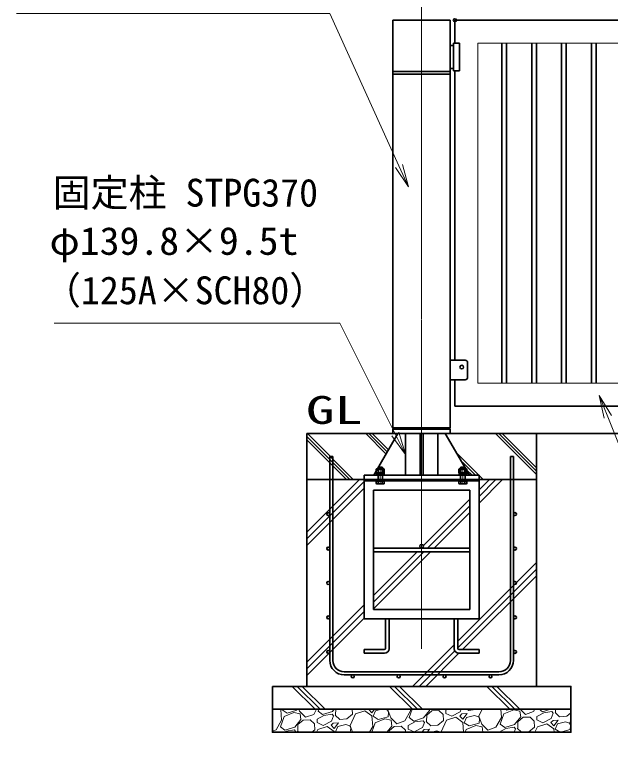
# Model space of a CAD drawing. Units: millimetres, scale not verified. Extents: x -11880 to 11880, y -8400 to 8400.
# Drawn here: x -4187 to -1593, y -2208 to 994 of the extents above; entities that cross this region are included whole.
import ezdxf
from ezdxf.enums import TextEntityAlignment as Align

# ---------------------------------------------------------------- set-up
doc = ezdxf.new("R2010")
doc.units = ezdxf.units.MM
doc.header["$LTSCALE"] = 30
doc.header["$PDMODE"] = 32
doc.header["$PDSIZE"] = 15
doc.linetypes.add('USER2', pattern=[18, 12, -1.5, 3, -1.5])
for name, color, linetype, lineweight in [('0-1_外形線', 7, 'Continuous', 35), ('0-2_0', 7, 'Continuous', 18), ('0-3_寸法線', 4, 'Continuous', 18), ('0-5_細線', 2, 'Continuous', 35), ('0-7_軸線', 200, 'USER2', 15), ('1-5_ねじ', 253, 'Continuous', 18), ('1-6_ハッチング', 253, 'Continuous', 13)]:
    doc.layers.add(name, color=color, linetype=linetype, lineweight=lineweight)
doc.layers.add('0-4_Defpoints', color=7, linetype='Continuous')
doc.layers.add('0-D_文字2', color=254, linetype='Continuous')
doc.styles.add('ＭＳ ゴシック', font='')
doc.styles.get('ＭＳ ゴシック').set_extended_font_data('MS Gothic')

# ---------------------------------------------------------------- blocks, each defined once
blk = doc.blocks.new('S29')
at = {"layer": '0-3_寸法線'}
for points in [[(8152741.9, 86191580.7), (8124263.5, 86191580.7), (8101539.4, 86248294.4), (8100423.6, 86251079.2)], [(8102003.6, 86248480.4), (8100423.6, 86251079.2), (8101075.3, 86248108.5)]]:
    blk.add_lwpolyline(points, dxfattribs=at)
at = {"layer": '0-3_寸法線', "color": 254, "style": 'ＭＳ ゴシック'}
for s, width, p in [('SUS304 HL', 1.15, (8128031.5, 86199281.3)), ('100x50x2t', 1.2, (8127599.5, 86192981.3))]:
    blk.add_text(s, height=3637, dxfattribs=dict(at, width=width)).set_placement(p, align=Align.BOTTOM_LEFT)
blk = doc.blocks.new('PROFSP002JR0R6')
at = {"layer": '0-1_外形線'}
blk.add_lwpolyline([(0, -510), (90, -510), (90, 510), (0, 510)], close=True, dxfattribs=at)
blk = doc.blocks.new('PROFSP002K2ZD6')
at = {"layer": '0-1_外形線'}
for p, q in [((0, 348), (0, 0)), ((0, 24), (186.1, 48)), ((0, -348), (0, 0)), ((0, -24), (186.1, 0)), ((21.1, 495), (21.1, 26.7)), ((165, 495), (165, 45.3)), ((186.1, 348), (186.1, 0)), ((186.1, -348), (186.1, 0)), ((21.1, -495), (21.1, -21.3)), ((165, -495), (165, -2.7))]:
    blk.add_line(p, q, dxfattribs=at)
for points in [[(93.1, 495), (21.1, 495), (6.1, 480), (0, 348)], [(186.1, 348), (180, 480), (165, 495), (93.1, 495)], [(93.1, -495), (21.1, -495), (6.1, -480), (0, -348)], [(186.1, -348), (180, -480), (165, -495), (93.1, -495)]]:
    blk.add_lwpolyline(points, dxfattribs=at)
blk = doc.blocks.new('PROFSP002KL356')
at = {"layer": '0-1_外形線'}
for p, q in [((-24, 259.8), (-334.8, 259.8)), ((117.8, 300), (117.8, 0)), ((117.8, -300), (117.8, 0)), ((1762.5, 300), (1762.5, 0)), ((1762.5, -300), (1762.5, 0)), ((-24, -259.8), (-334.8, -259.8))]:
    blk.add_line(p, q, dxfattribs=at)
for points in [[(-375, 0), (-375, 450), (-334.8, 519.6), (-24, 519.6), (-24, 0)], [(-375, 0), (-375, -450), (-334.8, -519.6), (-24, -519.6), (-24, 0)], [(-24, 427.5), (0, 427.5), (0, 0)], [(-24, -427.5), (0, -427.5), (0, 0)], [(24, 300), (1762.5, 300), (1800, 262.5), (1800, 0)], [(24, -300), (1762.5, -300), (1800, -262.5), (1800, 0)]]:
    blk.add_lwpolyline(points, dxfattribs=at)
for centre, radius, start, end in [((-145, 389.7), 230, 145.61587, 214.38413), ((484.8, 0), 859.8, 162.41211, 197.58789), ((24, 324), 24, 180, 270), ((-145, -389.7), 230, 145.61587, 214.38413), ((24, -324), 24, 90, 180)]:
    blk.add_arc(centre, radius, start, end, dxfattribs=at)
at = {"layer": '0-7_軸線'}
blk.add_line((-462, 0), (1887, 0), dxfattribs=at)
at = {"layer": '1-5_ねじ'}
for p, q in [((117.8, 262.5), (24, 300)), ((117.8, 262.5), (1800, 262.5)), ((117.8, -262.5), (24, -300)), ((117.8, -262.5), (1800, -262.5))]:
    blk.add_line(p, q, dxfattribs=at)
blk = doc.blocks.new('PROFSP002KZWE6')
at = {"layer": '0-1_外形線'}
for p, q in [((24, 415.5), (24, 0)), ((499.8, 259.8), (24, 259.8)), ((24, -415.5), (24, 0)), ((499.8, -259.8), (24, -259.8))]:
    blk.add_line(p, q, dxfattribs=at)
for points in [[(270, 519.6), (24, 519.6), (24, 415.5), (0, 415.5), (0, 0)], [(270, -519.6), (24, -519.6), (24, -415.5), (0, -415.5), (0, 0)], [(540, 0), (540, 450), (499.8, 519.6), (270, 519.6)], [(540, 0), (540, -450), (499.8, -519.6), (270, -519.6)]]:
    blk.add_lwpolyline(points, dxfattribs=at)
for centre, radius, start, end in [((310, 389.7), 230, 325.61587, 34.38413), ((-319.8, 0), 859.8, 342.41211, 17.58789), ((310, -389.7), 230, 325.61587, 34.38413)]:
    blk.add_arc(centre, radius, start, end, dxfattribs=at)
blk = doc.blocks.new('fdssgdgghg')
at = {"layer": '0-1_外形線'}
for p, q in [((-3094.5, 0), (-6237, -5430)), ((-3244.5, 0), (3244.5, 0)), ((-2097, 0), (-2097, -5430)), ((-180, -5430), (-180, 0)), ((180, 0), (180, -5430)), ((2097, 0), (2097, -5430)), ((3094.5, 0), (6237, -5430)), ((-7500, -5430), (-7500, -6000)), ((-7500, -5430), (7500, -5430)), ((7500, -6000), (7500, -5430)), ((7500, -6000), (-7500, -6000)), ((-7500, -6000), (-7500, -6180)), ((7500, -6180), (-7500, -6180)), ((7500, -6000), (7500, -6180)), ((7500, -24180), (7500, -6180)), ((-6300, -7380), (-6300, -22980)), ((6300, -7380), (-6300, -7380)), ((6300, -22980), (6300, -7380)), ((6300, -14940), (-6300, -14940)), ((6300, -15420), (-6300, -15420)), ((-6300, -22980), (6300, -22980)), ((-4740, -24180), (-4740, -26550)), ((-4260, -26580), (-4260, -24180)), ((4260, -26580), (4260, -24180)), ((4740, -24180), (4740, -26550)), ((-4740, -26550), (-4740, -28050)), ((-4260, -26580), (-4260, -28080)), ((4260, -26580), (4260, -28080)), ((4740, -26550), (4740, -28050)), ((-4890, -28200), (-7500, -28200)), ((-7500, -28200), (-7500, -28680)), ((-7500, -28680), (-4860, -28680)), ((7500, -28680), (4860, -28680))]:
    blk.add_line(p, q, dxfattribs=at)
for points in [[(-15000, 0), (15000, 0), (15000, -6000), (-15000, -6000)], [(15000, -6000), (-15000, -6000), (-15000, -33000), (15000, -33000)], [(-19500, -33000), (19500, -33000), (19500, -36000), (-19500, -36000)], [(-19500, -36000), (19500, -36000), (19500, -39000), (-19500, -39000)]]:
    blk.add_lwpolyline(points, close=True, dxfattribs=at)
for points in [[(-7500, -6180), (-7500, -24180), (7500, -24180)], [(4890, -28200), (7500, -28200), (7500, -28680)]]:
    blk.add_lwpolyline(points, dxfattribs=at)
blk.add_circle((0, -14700), 240, dxfattribs=at)
for centre, radius, start, end in [((-4890, -28050), 150, 270, 0), ((-4860, -28080), 600, 270, 0), ((4860, -28080), 600, 180, 270), ((4890, -28050), 150, 180, 270)]:
    blk.add_arc(centre, radius, start, end, dxfattribs=at)
at = {"layer": '0-5_細線'}
for p, q in [((-12000, -29610), (-12000, -3000)), ((-12000, -3000), (-11610, -3000)), ((-11610, -3000), (-11610, -29610)), ((11610, -29610), (11610, -3000)), ((11610, -3000), (12000, -3000)), ((12000, -3000), (12000, -29610)), ((-10110, -31110), (10110, -31110)), ((10110, -31500), (-10110, -31500))]:
    blk.add_line(p, q, dxfattribs=at)
for centre in [(-12195, -10500), (12195, -10500), (-12195, -15000), (12195, -15000), (-12195, -19500), (12195, -19500), (-12195, -24000), (12195, -24000), (-12195, -28500), (12195, -28500), (-9000, -31695), (-3000, -31695), (3000, -31695), (9000, -31695)]:
    blk.add_circle(centre, 195, dxfattribs=at)
for centre, radius, start, end in [((-10110, -29610), 1890, 180, 270), ((-10110, -29610), 1500, 180, 270), ((10110, -29610), 1890, 270, 0), ((10110, -29610), 1500, 270, 0)]:
    blk.add_arc(centre, radius, start, end, dxfattribs=at)
at = {"layer": '1-6_ハッチング'}
for p, q in [((-8928.3, -6000), (-14928.3, 0)), ((-4640.9, -2672.1), (-7313.1, 0)), ((-4481.5, -2396.6), (-6878.1, 0)), ((-4322, -2121.1), (-6443.1, 0)), ((15000, -5342.5), (9657.5, 0)), ((15000, -4907.5), (10092.5, 0)), ((15000, -4472.5), (10527.5, 0)), ((-9363.3, -6000), (-15000, -363.3)), ((-9798.3, -6000), (-15000, -798.3)), ((5786.1, -4613.9), (5735.3, -4563.1)), ((6602.2, -5430), (5919.6, -4747.4)), ((8042.2, -6000), (7500, -5457.8)), ((-15000, -12878.2), (-8121.8, -6000)), ((-15000, -13748.2), (-7500, -6248.2)), ((7607.2, -6000), (7500, -5892.8)), ((7500, -7348.8), (8848.8, -6000)), ((7500, -8218.8), (9718.8, -6000)), ((7500, -9088.8), (10588.8, -6000)), ((-15000, -14618.2), (-7500, -7118.2)), ((226.1, -14622.6), (6300, -8548.8)), ((778.8, -14940), (6300, -9418.8)), ((1648.8, -14940), (6300, -10288.8)), ((-91.2, -14940), (-77.9, -14926.6)), ((-6300, -21148.8), (-571.2, -15420)), ((-6300, -22018.8), (298.8, -15420)), ((-6300, -22888.8), (1168.8, -15420)), ((4740, -27079.3), (15000, -16819.3)), ((4740, -27949.3), (15000, -17689.3)), ((5359.3, -28200), (15000, -18559.3)), ((-15000, -29848.8), (-7500, -22348.8)), ((-15000, -30718.8), (-7500, -23218.8)), ((-15000, -31588.8), (-7500, -24088.8)), ((-1180.7, -33000), (4260, -27559.3)), ((-310.7, -33000), (4330.5, -28358.8)), ((559.3, -33000), (4879.3, -28680)), ((-13931.8, -36000), (-16931.8, -33000)), ((-13279.3, -36000), (-16279.3, -33000)), ((-12626.8, -36000), (-15626.8, -33000)), ((-1203.9, -36000), (-4203.9, -33000)), ((-551.4, -36000), (-3551.4, -33000)), ((101.1, -36000), (-2898.9, -33000)), ((11524, -36000), (8524, -33000)), ((12176.5, -36000), (9176.5, -33000)), ((12829, -36000), (9829, -33000)), ((-18409.8, -36014), (-18429.1, -36000)), ((-18293.8, -37409.3), (-18409.8, -36014)), ((-18199.9, -36000), (-18221.2, -36051.3)), ((-18221.2, -36051.3), (-17582, -36479.4)), ((-17972.7, -36929.9), (-16691.5, -36399.2)), ((-17582, -36479.4), (-16288.8, -36116.9)), ((-16691.5, -36399.2), (-15867.1, -36577.4)), ((-16288.8, -36116.9), (-16275.3, -36000)), ((-16034.2, -36000), (-15940.3, -36261.3)), ((-15940.3, -36261.3), (-15158.2, -37034.3)), ((-14102.9, -36654.9), (-13727.8, -36000)), ((-13523.5, -36241.7), (-13438, -36000)), ((-12933.6, -36690.2), (-13523.5, -36241.7)), ((-11660.8, -36278.4), (-12933.6, -36690.2)), ((-11428.4, -36000), (-11660.8, -36278.4)), ((-11239.2, -36738.9), (-11230.2, -36000)), ((-9031.5, -36632.7), (-9062.9, -36000)), ((-7422.2, -36197), (-8645.7, -36588.4)), ((-7938.9, -36064.6), (-8077.6, -36000)), ((-7814.5, -36000), (-7938.9, -36064.6)), ((-6512.7, -36859.5), (-7422.2, -36197)), ((-6867.8, -36000), (-6909, -36042.2)), ((-6909, -36042.2), (-6507.7, -36453.3)), ((-6507.7, -36453.3), (-6171.8, -36000)), ((-6035.3, -36199.9), (-6324, -36896.8)), ((-5231.6, -36000), (-6035.3, -36199.9)), ((-4451.4, -36121.2), (-4809.7, -36000)), ((-4328.9, -36416.9), (-4451.4, -36121.2)), ((-4398.4, -36000), (-4422.5, -36051.5)), ((-4422.5, -36051.5), (-4043.1, -37106.8)), ((-4391.6, -36962.4), (-4328.9, -36416.9)), ((-2205.8, -37500.4), (-1468.6, -36213.6)), ((-1626.4, -37087.2), (-1241.6, -36000)), ((-1468.6, -36213.6), (-1486.4, -36000)), ((1046.7, -36153.2), (236.4, -37123.9)), ((667.9, -36772), (1354.3, -36199)), ((1029.1, -36000), (1046.7, -36153.2)), ((1354.3, -36199), (2265.3, -36168.1)), ((2265.3, -36168.1), (2826.3, -36686.2)), ((3317.6, -36000), (3155.8, -36087.9)), ((3171.3, -36543.3), (3155.8, -36087.9)), ((5050.9, -36342.1), (3958.3, -36910.2)), ((5172, -36000), (5050.9, -36342.1)), ((5983.9, -36000), (6118.2, -36131)), ((6118.2, -36131), (7058, -36030.4)), ((7058, -36030.4), (7095.6, -36000)), ((7894.9, -36000), (7474.7, -36897)), ((10428.6, -37059.1), (10340.5, -36000)), ((10749.6, -36579.7), (12030.9, -36049)), ((10947.4, -36000), (11140.3, -36129.2)), ((11140.3, -36129.2), (11601.2, -36000)), ((12030.9, -36049), (12855.2, -36227.1)), ((12855.2, -36227.1), (12943.9, -36998.7)), ((12872, -36000), (13564.1, -36684.1)), ((13564.1, -36684.1), (14619.4, -36304.7)), ((14619.4, -36304.7), (14793.9, -36000)), ((15948.5, -36447), (15053, -36933.4)), ((15788.7, -36340), (15341.5, -36000)), ((16839.6, -36000), (15788.7, -36340)), ((17036.1, -36285.1), (15948.5, -36447)), ((17187.5, -36511.1), (17036.1, -36285.1)), ((17433.9, -36409), (18015.3, -36976.5)), ((17483.2, -36388.6), (17487.9, -36000)), ((18955.2, -36875.9), (19500, -36436.4)), ((-19030.9, -38696.1), (-18293.8, -37409.3)), ((-18451.5, -38282.9), (-17972.7, -36929.9)), ((-15778.5, -37348.9), (-16588.8, -38319.7)), ((-16157.2, -37967.7), (-15470.8, -37394.7)), ((-15867.1, -36577.4), (-15778.5, -37348.9)), ((-15470.8, -37394.7), (-14559.9, -37363.8)), ((-15158.2, -37034.3), (-14102.9, -36654.9)), ((-14559.9, -37363.8), (-13998.8, -37881.9)), ((-12773.8, -36797.2), (-13669.3, -37283.6)), ((-13653.9, -37739.1), (-13669.3, -37283.6)), ((-11686.2, -36635.3), (-12773.8, -36797.2)), ((-11534.8, -36861.3), (-11774.2, -37537.8)), ((-11534.8, -36861.3), (-11686.2, -36635.3)), ((-11288.4, -36759.3), (-10707, -37326.7)), ((-10707, -37326.7), (-9767.2, -37226.1)), ((-9767.2, -37226.1), (-9031.5, -36632.7)), ((-8645.7, -36588.4), (-9350.5, -38092.7)), ((-6396.6, -38254.8), (-6512.7, -36859.5)), ((-6324, -36896.8), (-5684.8, -37324.9)), ((-6075.6, -37775.4), (-4794.3, -37244.7)), ((-5684.8, -37324.9), (-4391.6, -36962.4)), ((-4794.3, -37244.7), (-3969.9, -37422.9)), ((-4043.1, -37106.8), (-3261.1, -37879.8)), ((-3969.9, -37422.9), (-3881.3, -38194.4)), ((-1036.5, -37535.7), (-1626.4, -37087.2)), ((236.4, -37123.9), (-1036.5, -37535.7)), ((658, -37584.4), (667.9, -36772)), ((3251.5, -37433.9), (2546.7, -38938.2)), ((2865.7, -37478.2), (2826.3, -36686.2)), ((3958.3, -36910.2), (3171.3, -36543.3)), ((4475, -37042.5), (3251.5, -37433.9)), ((5384.5, -37705), (4475, -37042.5)), ((5271.9, -36597), (4988.2, -36887.7)), ((4988.2, -36887.7), (5389.5, -37298.8)), ((5945, -36549.1), (5271.9, -36597)), ((5389.5, -37298.8), (5945, -36549.1)), ((5861.9, -37045.4), (5573.2, -37742.4)), ((6908.7, -36785), (5861.9, -37045.4)), ((7445.8, -36966.7), (6908.7, -36785)), ((7568.3, -37262.4), (7445.8, -36966.7)), ((7474.7, -36897), (7854.1, -37952.3)), ((7505.6, -37807.9), (7568.3, -37262.4)), ((9691.4, -38345.9), (10428.6, -37059.1)), ((10270.8, -37932.7), (10749.6, -36579.7)), ((12943.9, -36998.7), (12133.5, -37969.4)), ((12565.1, -37617.5), (13251.5, -37044.5)), ((13251.5, -37044.5), (14162.5, -37013.6)), ((14162.5, -37013.6), (14723.5, -37531.7)), ((15068.5, -37388.8), (15053, -36933.4)), ((15855.5, -37755.7), (15068.5, -37388.8)), ((16948.1, -37187.6), (15855.5, -37755.7)), ((17169.1, -37442.5), (16885.4, -37733.2)), ((17187.5, -36511.1), (16948.1, -37187.6)), ((17842.1, -37394.6), (17169.1, -37442.5)), ((17286.6, -38144.3), (17842.1, -37394.6)), ((18015.3, -36976.5), (18955.2, -36875.9)), ((-17861.6, -38731.4), (-18451.5, -38282.9)), ((-16588.8, -38319.7), (-17861.6, -38731.4)), ((-16167.1, -38780.1), (-16157.2, -37967.7)), ((-13959.5, -38673.9), (-13998.8, -37881.9)), ((-12866.8, -38105.9), (-13653.9, -37739.1)), ((-12350.1, -38238.3), (-13573.7, -38629.6)), ((-11774.2, -37537.8), (-12866.9, -38105.9)), ((-11440.6, -38900.8), (-12350.1, -38238.3)), ((-11553.2, -37792.7), (-11836.9, -38083.4)), ((-11836.9, -38083.4), (-11435.7, -38494.6)), ((-10880.2, -37744.9), (-11553.2, -37792.7)), ((-11435.7, -38494.6), (-10880.2, -37744.9)), ((-10963.3, -38241.2), (-11252, -38938.1)), ((-9916.5, -37980.8), (-10963.3, -38241.2)), ((-9379.3, -38162.4), (-9916.5, -37980.8)), ((-9256.9, -38458.1), (-9379.3, -38162.4)), ((-9350.5, -38092.7), (-9024.3, -39000)), ((-6823.5, -39000), (-6396.6, -38254.8)), ((-6508.9, -39000), (-6075.6, -37775.4)), ((-3881.3, -38194.4), (-4553.7, -39000)), ((-4260.1, -38813.2), (-3573.6, -38240.2)), ((-3573.6, -38240.2), (-2662.7, -38209.3)), ((-3261.1, -37879.8), (-2205.8, -37500.4)), ((-2662.7, -38209.3), (-2101.7, -38727.5)), ((-876.7, -37642.7), (-1772.2, -38129.1)), ((-1756.7, -38584.6), (-1772.2, -38129.1)), ((122.9, -38383.3), (-969.7, -38951.4)), ((211, -37480.8), (-876.7, -37642.7)), ((362.3, -37706.8), (122.9, -38383.3)), ((362.3, -37706.8), (211, -37480.9)), ((608.7, -37604.8), (1190.2, -38172.2)), ((1190.2, -38172.2), (2130, -38071.6)), ((2130, -38071.6), (2865.7, -37478.2)), ((5492.2, -39000), (5384.5, -37705)), ((5573.2, -37742.4), (6212.4, -38170.4)), ((5821.6, -38620.9), (7102.9, -38090.2)), ((6212.4, -38170.4), (7505.6, -37807.9)), ((7102.9, -38090.2), (7927.3, -38268.4)), ((7854.1, -37952.3), (8636.1, -38725.3)), ((7927.2, -38268.4), (8011.3, -39000)), ((8636.1, -38725.3), (9691.4, -38345.9)), ((10860.7, -38381.2), (10270.8, -37932.7)), ((12133.5, -37969.4), (10860.7, -38381.2)), ((12108.2, -38326.4), (11020.5, -38488.2)), ((12259.5, -38552.3), (12108.2, -38326.4)), ((12555.2, -38429.9), (12565.1, -37617.5)), ((14027.2, -38917.1), (14762.9, -38323.7)), ((14762.9, -38323.7), (14723.5, -37531.7)), ((15148.7, -38279.4), (14811.1, -39000)), ((16372.2, -37888), (15148.7, -38279.4)), ((17281.7, -38550.5), (16372.2, -37888)), ((16885.4, -37733.2), (17286.6, -38144.3)), ((17759, -37890.9), (17470.4, -38587.9)), ((18805.9, -37630.5), (17759, -37890.9)), ((19343, -37812.2), (18805.9, -37630.5)), ((19465.5, -38107.9), (19343, -37812.2)), ((19500, -37469), (19371.9, -37742.5)), ((19371.9, -37742.5), (19500, -38098.9)), ((19402.8, -38653.5), (19465.5, -38107.9)), ((-19500, -38864.8), (-19030.9, -38696.1)), ((-17701.8, -38838.4), (-17999.3, -39000)), ((-16614.2, -38676.6), (-17701.8, -38838.4)), ((-16462.8, -38902.6), (-16614.2, -38676.6)), ((-16462.8, -38902.6), (-16497.3, -39000)), ((-16216.4, -38800.5), (-16012, -39000)), ((-14363.7, -39000), (-13959.5, -38673.9)), ((-13573.7, -38629.6), (-13747.2, -39000)), ((-11432.4, -39000), (-11440.6, -38900.8)), ((-11252, -38938.1), (-11159.5, -39000)), ((-9319.1, -39000), (-9256.9, -38458.1)), ((-4262.3, -39000), (-4260.1, -38813.2)), ((-2088.1, -39000), (-2101.7, -38727.5)), ((-969.7, -38951.4), (-1756.7, -38584.6)), ((344, -38638.2), (60.3, -38928.9)), ((60.3, -38928.9), (129.6, -39000)), ((1017, -38590.4), (344, -38638.2)), ((713.5, -39000), (1017, -38590.4)), ((1980.7, -38826.3), (1282.3, -39000)), ((2494.4, -39000), (1980.7, -38826.3)), ((2546.7, -38938.2), (2568.9, -39000)), ((5687.5, -39000), (5821.6, -38620.9)), ((11020.5, -38488.2), (10125, -38974.6)), ((10125.9, -39000), (10125, -38974.6)), ((12259.5, -38552.3), (12101.1, -39000)), ((12505.9, -38450.3), (13069.2, -39000)), ((13252.9, -39000), (14027.2, -38917.1)), ((17319.1, -39000), (17281.7, -38550.5)), ((17470.4, -38587.9), (18085.8, -39000)), ((18166.3, -39000), (19402.8, -38653.5)), ((18844.9, -39000), (19000.1, -38935.7)), ((19000.1, -38935.7), (19297.5, -39000))]:
    blk.add_line(p, q, dxfattribs=at)
for points in [[(7472.2, -5430), (5690.3, -3648.1), (4540.1, -2497.9)], [(7037.2, -5430), (5550.4, -3943.2), (5137.7, -3530.5)]]:
    blk.add_lwpolyline(points, dxfattribs=at)
at = {"layer": '0-2_0', "rotation": 90}
for name, p in [('PROFSP002KL356', (-5400, -6180)), ('PROFSP002KZWE6', (-5400, -5153.9)), ('PROFSP002KL356', (5400, -6180)), ('PROFSP002KZWE6', (5400, -5153.9)), ('PROFSP002JR0R6', (-5400, -5430)), ('PROFSP002K2ZD6', (-5400, -5340)), ('PROFSP002JR0R6', (5400, -5430)), ('PROFSP002K2ZD6', (5400, -5340))]:
    blk.add_blockref(name, p, dxfattribs=at)
blk = doc.blocks.new('S48')
at = {"layer": '0-3_寸法線'}
for points in [[(8029187.6, 86260515.6), (8066507.6, 86260515.6), (8073766.3, 86246061.6), (8075112.6, 86243380.7)], [(8073319.5, 86245837.2), (8075112.6, 86243380.7), (8074213.1, 86246286)]]:
    blk.add_lwpolyline(points, dxfattribs=at)
at = {"layer": '0-3_寸法線', "color": 254, "style": 'ＭＳ ゴシック'}
for s, p in [('固定柱 STPG370', (8028996.6, 86274667.4)), ('（125A×SCH80）', (8027736.1, 86261916.2))]:
    blk.add_text(s, height=3637, dxfattribs=at).set_placement(p, align=Align.BOTTOM_LEFT)
at = {"layer": '0-3_寸法線', "color": 254, "style": 'ＭＳ ゴシック', "width": 1.05}
blk.add_text('φ139.8×9.5t', height=3637, dxfattribs=at).set_placement((8028582.8, 86268367.4), align=Align.BOTTOM_LEFT)
blk = doc.blocks.new('S50')
at = {"layer": '0-3_寸法線'}
for points in [[(8024245.3, 86300996.2), (8065222.9, 86300996.2), (8074242.4, 86281065), (8075479.2, 86278331.8)], [(8073786.9, 86280858.8), (8075479.2, 86278331.8), (8074697.9, 86281271.1)]]:
    blk.add_lwpolyline(points, dxfattribs=at)
at = {"layer": '0-3_寸法線', "color": 254, "style": 'ＭＳ ゴシック'}
blk.add_text('回転柱 SUS304 HL', height=3637, dxfattribs=at).set_placement((8024054.3, 86308696.8), align=Align.BOTTOM_LEFT)
at = {"layer": '0-3_寸法線', "color": 254, "style": 'ＭＳ ゴシック', "width": 1.05}
blk.add_text('250×250×4t', height=3637, dxfattribs=at).set_placement((8023813.3, 86302396.8), align=Align.BOTTOM_LEFT)
blk = doc.blocks.new('A$C38341AB5')
at = {"layer": '0-1_外形線'}
for p, q in [((-3750, 54000), (3750, 54000)), ((-4950, 51000), (-4170, 51000)), ((-4950, 47400), (-4950, 51000)), ((-4170, 51000), (-4170, 47400)), ((-3750, 50700), (-4170, 50700)), ((-4170, 47400), (-4950, 47400)), ((-4170, 47700), (-3750, 47700)), ((-6000, 9300), (-6000, 7350)), ((-3750, 9600), (-5700, 9600)), ((-5700, 7050), (-3750, 7050)), ((3750, 750), (-3750, 750)), ((-2097, 570), (-2097, 750)), ((2097, 570), (2097, 750))]:
    blk.add_line(p, q, dxfattribs=at)
for points in [[(-3750, 54000), (3750, 54000), (3750, 750), (-3750, 750)], [(-3750, 570), (3750, 570), (3750, 0), (-3750, 0)]]:
    blk.add_lwpolyline(points, close=True, dxfattribs=at)
for centre, start, end in [((-5700, 9300), 90, 180), ((-5700, 7350), 180, 270)]:
    blk.add_arc(centre, 300, start, end, dxfattribs=at)
at = {"layer": '0-5_細線'}
for p, q in [((3750, 47310), (-3750, 47310)), ((3750, 46950), (-3750, 46950))]:
    blk.add_line(p, q, dxfattribs=at)
blk.add_circle((-5250, 8700), 240, dxfattribs=at)
at = {"layer": '0-7_軸線'}
blk.add_line((0, 57909), (0, -28089), dxfattribs=at)

msp = doc.modelspace()

# ---------------------------------------------------------------- linework, layer by layer
at = {"layer": '0-1_外形線'}
for p, q in [((-2269.46, 970.69), (-2269.46, 870.69)), ((-2064.46, 870.69), (-2064.46, -609.31)), ((-2044.46, -609.31), (-2044.46, 870.69)), ((-1934.46, 870.69), (-1934.46, -609.31)), ((-1914.46, -609.31), (-1914.46, 870.69)), ((-1804.46, 870.69), (-1804.46, -609.31)), ((-1784.46, -609.31), (-1784.46, 870.69)), ((-1674.46, 870.69), (-1674.46, -609.31)), ((-1654.46, -609.31), (-1654.46, 870.69)), ((-2269.46, 750.69), (-2269.46, -509.31)), ((-2269.46, -594.31), (-2269.46, -709.31)), ((730.54, -709.31), (-2269.46, -709.31)), ((-2914.46, -829.31), (4390.54, -829.31)), ((-2899.46, -829.31), (4375.54, -829.31))]:
    msp.add_line(p, q, dxfattribs=at)
msp.add_lwpolyline([(-2269.46, 970.69), (730.54, 970.69), (730.54, 103.19)], dxfattribs=at)
at = {"layer": '0-2_0'}
msp.add_line((630.54, 870.69), (-2169.46, 870.69), dxfattribs=at)
msp.add_lwpolyline([(-2169.46, 870.69), (-2169.46, -609.31), (630.54, -609.31), (630.54, -388.81)], dxfattribs=at)
at = {"layer": '0-4_Defpoints'}
msp.add_point((-2269.46, 970.69), dxfattribs=at)
at = {"layer": '0-7_軸線'}
msp.add_line((-2414.46, 1125.26), (-2414.46, -1708.78), dxfattribs=at)

# ---------------------------------------------------------------- block references
at = {"layer": '0-1_外形線', "yscale": 0.03333333}
for name, xscale in [('A$C38341AB5', -0.03333333), ('fdssgdgghg', 0.03333333)]:
    msp.add_blockref(name, (-2414.46, -829.31), dxfattribs=dict(at, xscale=xscale))
at = {"layer": '0-3_寸法線', "xscale": 0.03333333, "yscale": 0.03333333}
for name in ['S50', 'S48', 'S29']:
    msp.add_blockref(name, (-271654.79, -2875699.17), dxfattribs=at)

# ---------------------------------------------------------------- texts
at = {"layer": '0-D_文字2', "style": 'ＭＳ ゴシック', "width": 1.5}
msp.add_text('GL', height=121.2, dxfattribs=at).set_placement((-2918.31, -823.16), align=Align.BOTTOM_LEFT)

doc.saveas('drawing.dxf')
